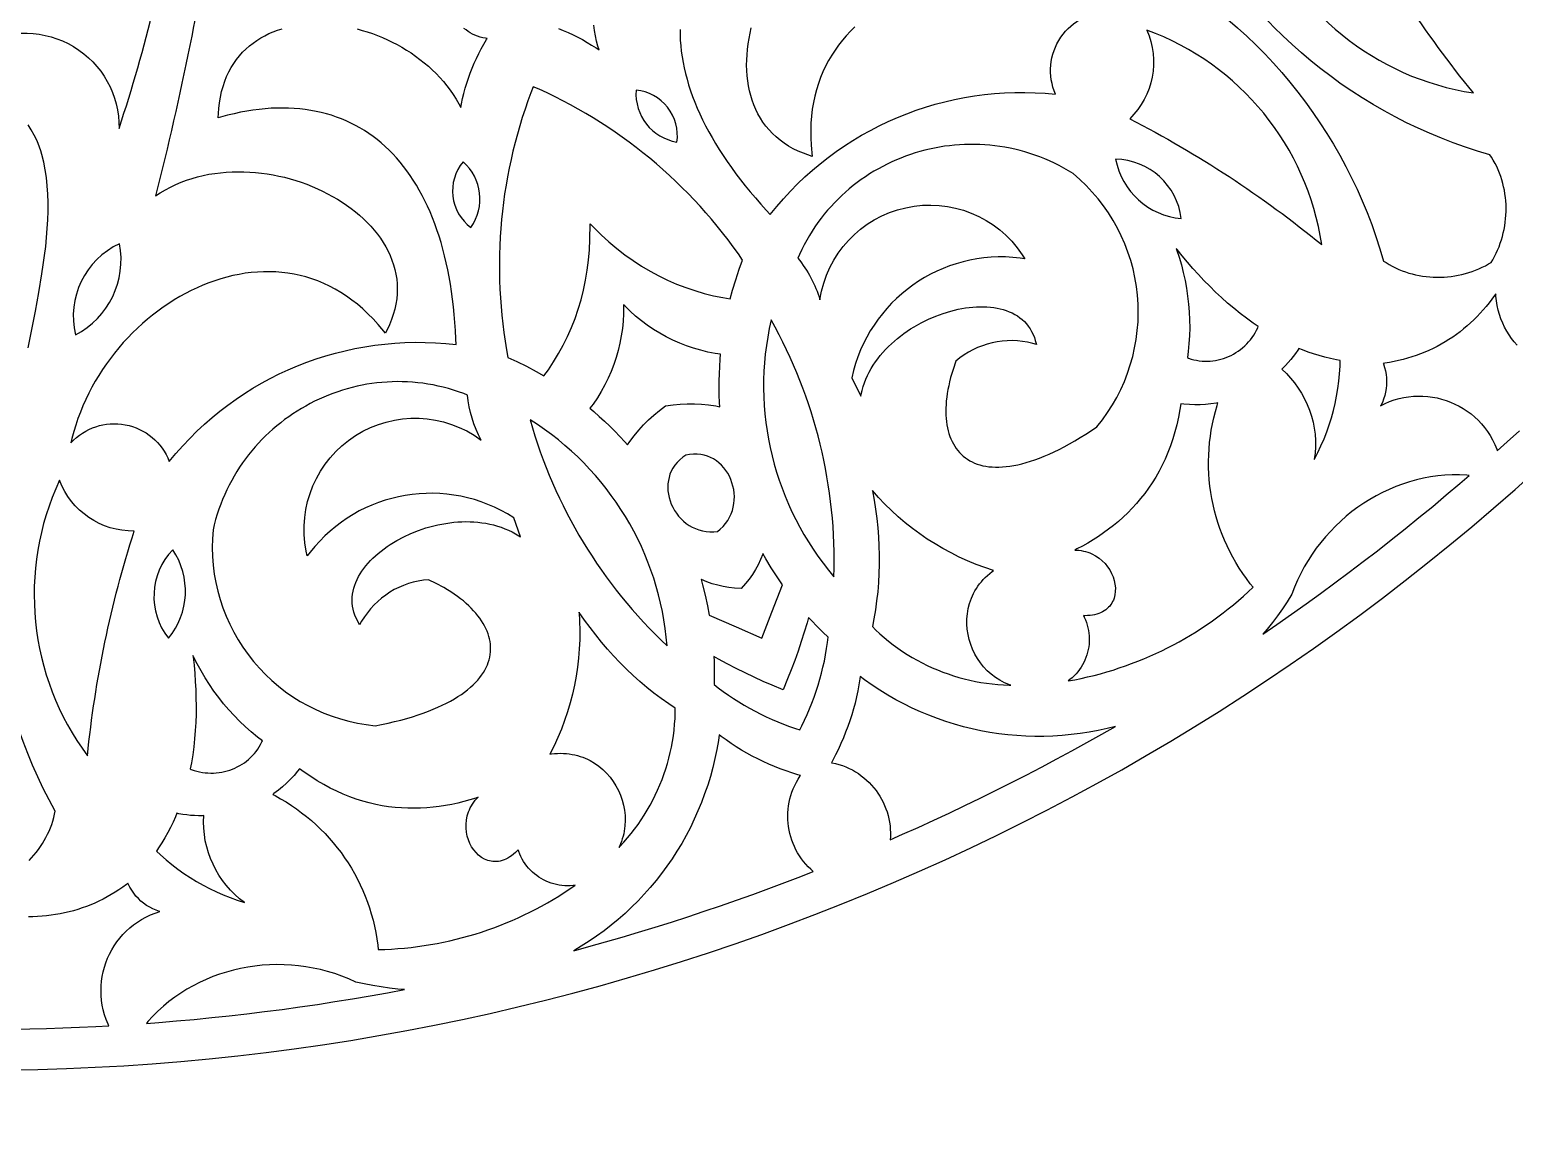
# Model space of a CAD drawing. Extents: x -550 to 550, y -550 to 550.
# Drawn here: x 6.1 to 188.6, y -293.1 to -157.1 of the extents above; entities that cross this region are included whole.
import ezdxf

# ---------------------------------------------------------------- set-up
doc = ezdxf.new("R2010")
doc.units = 0
doc.layers.add('LAYER_1', color=18, linetype='CONTINUOUS')
doc.layers.add('LAYER_10', color=4, linetype='CONTINUOUS')

msp = doc.modelspace()

# ---------------------------------------------------------------- linework, layer by layer
at = {"layer": 'LAYER_1'}
for points in [[(0, 550, 0.414214), (-550, 0, 0.414214), (0, -550, 0.414214), (550, 0, 0.414214)], [(183.54, -164.89, -0.052663), (168.07, -141.29, -0.31518), (157.17, -143.38, 0.274751)], [(164.89, -183.54, 0.27476), (143.38, -157.17, -0.315195), (141.29, -168.07, -0.052682)], [(80.62, -164.56, 0.38844), (85.64, -170.93, 0.429262)], [(110.05, -197.96), (110.34, -197.56), (110.64, -197.18), (110.96, -196.8), (111.29, -196.44), (111.64, -196.08), (112, -195.74), (112.37, -195.41), (112.75, -195.09), (113.14, -194.78), (113.54, -194.48), (113.95, -194.19), (114.36, -193.91), (114.79, -193.65), (115.66, -193.16), (116.55, -192.72), (117.45, -192.33), (118.37, -192), (119.29, -191.71), (120.2, -191.49), (120.66, -191.4), (121.11, -191.32), (121.56, -191.26), (122.01, -191.22), (122.45, -191.19), (122.89, -191.17), (123.32, -191.17), (123.75, -191.19), (124.17, -191.23), (124.58, -191.28), (124.98, -191.34), (125.37, -191.43), (125.75, -191.53), (126.12, -191.65), (126.48, -191.79), (126.83, -191.94), (127.16, -192.12), (127.48, -192.31), (127.79, -192.53), (128.07, -192.76), (128.35, -193.01), (128.6, -193.29), (128.83, -193.58), (129.05, -193.89), (129.24, -194.22), (129.42, -194.57), (129.57, -194.95), (129.69, -195.33), (129.85, -195.8), (129.37, -195.68, 0.248752), (119.93, -197.88), (119.59, -198.87), (119.28, -199.89), (119.16, -200.39), (119.05, -200.88), (118.95, -201.36), (118.87, -201.84), (118.8, -202.3), (118.75, -202.76), (118.72, -203.21), (118.7, -203.65), (118.69, -204.08), (118.71, -204.5), (118.73, -204.9), (118.77, -205.3), (118.83, -205.69), (118.9, -206.06), (118.98, -206.42), (119.08, -206.77), (119.19, -207.11), (119.32, -207.43), (119.46, -207.75), (119.62, -208.04), (119.79, -208.33), (119.97, -208.6), (120.17, -208.86), (120.38, -209.1), (120.6, -209.33), (120.84, -209.54), (121.09, -209.74), (121.35, -209.93), (121.63, -210.1), (121.93, -210.25), (122.23, -210.39), (122.56, -210.51), (122.89, -210.62), (123.24, -210.71), (123.61, -210.78), (123.99, -210.84), (124.38, -210.87), (124.79, -210.89), (125.21, -210.89), (125.65, -210.87), (126.1, -210.83), (126.56, -210.78), (127.04, -210.7), (127.54, -210.6), (128.04, -210.48), (128.57, -210.33), (129.1, -210.17), (129.65, -209.98), (130.21, -209.78), (130.79, -209.55), (131.38, -209.29), (131.99, -209.01), (132.6, -208.71), (133.23, -208.38), (133.88, -208.03), (134.54, -207.66), (135.21, -207.26), (135.89, -206.83), (136.59, -206.38), (137.27, -205.92, 0.414412), (134.33, -174.82), (133.78, -174.48), (133.2, -174.14), (132.62, -173.83), (132.03, -173.54), (131.44, -173.26), (130.84, -173), (130.24, -172.76), (129.64, -172.54), (129.03, -172.33), (128.42, -172.14), (127.81, -171.97), (127.19, -171.82), (126.58, -171.69), (125.96, -171.57), (125.34, -171.47), (124.72, -171.38), (124.09, -171.32), (123.47, -171.27), (122.85, -171.24), (122.23, -171.22), (121.61, -171.22), (120.99, -171.24), (120.37, -171.27), (119.75, -171.32), (119.14, -171.38), (118.52, -171.46), (117.91, -171.56), (117.31, -171.67), (116.7, -171.8), (116.1, -171.95), (115.51, -172.11), (114.92, -172.28), (114.33, -172.47), (113.75, -172.68), (113.18, -172.9), (112.61, -173.13), (112.04, -173.38), (111.49, -173.65), (110.94, -173.93), (110.4, -174.22), (109.86, -174.53), (109.33, -174.85), (108.82, -175.19), (108.3, -175.54), (107.8, -175.91), (107.31, -176.29), (106.83, -176.68), (106.36, -177.09), (105.9, -177.51), (105.44, -177.94), (105, -178.39), (104.58, -178.85), (104.16, -179.32), (103.75, -179.81), (103.36, -180.31), (102.98, -180.82), (102.61, -181.34), (102.26, -181.88), (101.92, -182.43), (101.59, -183), (101.28, -183.57), (100.98, -184.16), (100.7, -184.76), (100.5, -185.22, -0.098951), (103.22, -190.31, -0.687121), (128.09, -184.78), (128.41, -185.28), (127.83, -185.2, 0.389309), (107.14, -199.91), (108.23, -202.15), (108.27, -201.93), (108.39, -201.46), (108.53, -200.99), (108.69, -200.53), (108.87, -200.08), (109.06, -199.64), (109.28, -199.2), (109.52, -198.78), (109.78, -198.36)], [(147.63, -180.35, 0.373494), (139.56, -173.04, 0.334606)], [(59.35, -173.37, 0.429262), (60.31, -181.42, 0.38844)], [(11.72, -194.63, 0.33339), (17.13, -183.43, 0.355981)], [(97.21, -192.8, 0.237073), (104.94, -224.36, 0.137208)], [(163.98, -209.95), (163.99, -209.93), (164.41, -209.1), (164.8, -208.27), (165.17, -207.42), (165.5, -206.57), (165.8, -205.7), (166.08, -204.83), (166.32, -203.94), (166.54, -203.05), (166.72, -202.15), (166.87, -201.24), (167, -200.33), (167.09, -199.42), (167.15, -198.5), (167.17, -197.8), (166.69, -197.71), (165.97, -197.55), (165.27, -197.38), (164.57, -197.18), (163.89, -196.97), (163.21, -196.74), (162.54, -196.48), (162.09, -196.3), (161.95, -196.51), (161.68, -196.91), (161.4, -197.3), (161.09, -197.68), (160.78, -198.04), (160.44, -198.39), (160.09, -198.73), (159.97, -198.84, -0.255708)], [(61.58, -207.56, -0.098636), (59.9, -202.03), (59.44, -201.85), (58.81, -201.63), (58.19, -201.42), (57.56, -201.23), (56.93, -201.07), (56.3, -200.92), (55.67, -200.79), (55.04, -200.68), (54.41, -200.58), (53.78, -200.51), (53.15, -200.45), (52.52, -200.41), (51.89, -200.39), (51.26, -200.38), (50.64, -200.4), (50.01, -200.43), (49.39, -200.47), (48.77, -200.53), (48.16, -200.61), (47.54, -200.71), (46.94, -200.82), (46.33, -200.95), (45.73, -201.1), (45.13, -201.26), (44.54, -201.43), (43.95, -201.62), (43.37, -201.83), (42.8, -202.05), (42.23, -202.29), (41.67, -202.54), (41.11, -202.8), (40.56, -203.08), (40.02, -203.38), (39.49, -203.68), (38.96, -204), (38.44, -204.34), (37.93, -204.69), (37.43, -205.05), (36.94, -205.43), (36.46, -205.82), (35.99, -206.22), (35.53, -206.63), (35.08, -207.06), (34.64, -207.5), (34.21, -207.95), (33.8, -208.41), (33.39, -208.89), (33, -209.38), (32.62, -209.87), (32.25, -210.38), (31.9, -210.9), (31.56, -211.44), (31.23, -211.98), (30.92, -212.53), (30.62, -213.1), (30.33, -213.67), (30.06, -214.26), (29.81, -214.85), (29.57, -215.45), (29.35, -216.07), (29.14, -216.69), (28.95, -217.32), (28.78, -217.97), (28.63, -218.6, 0.414411), (48.55, -242.67), (49.35, -242.51), (50.16, -242.34), (50.95, -242.16), (51.71, -241.97), (52.44, -241.77), (53.14, -241.56), (53.82, -241.35), (54.47, -241.12), (55.09, -240.89), (55.69, -240.65), (56.26, -240.41), (56.8, -240.16), (57.32, -239.9), (57.82, -239.64), (58.29, -239.37), (58.73, -239.1), (59.15, -238.82), (59.55, -238.53), (59.92, -238.25), (60.26, -237.95), (60.59, -237.66), (60.89, -237.36), (61.16, -237.06), (61.41, -236.75), (61.64, -236.45), (61.85, -236.14), (62.03, -235.83), (62.2, -235.52), (62.34, -235.2), (62.46, -234.89), (62.55, -234.57), (62.63, -234.25), (62.69, -233.93), (62.72, -233.61), (62.74, -233.29), (62.74, -232.97), (62.71, -232.65), (62.67, -232.33), (62.61, -232.01), (62.53, -231.69), (62.43, -231.37), (62.31, -231.05), (62.17, -230.73), (62.01, -230.41), (61.83, -230.1), (61.63, -229.78), (61.42, -229.47), (61.19, -229.15), (60.93, -228.84), (60.66, -228.54), (60.37, -228.23), (60.07, -227.93), (59.74, -227.64), (59.4, -227.34), (59.04, -227.06), (58.67, -226.77), (58.27, -226.49), (57.86, -226.22), (57.44, -225.95), (57, -225.69), (56.06, -225.18), (55.12, -224.73, 0.248801), (46.89, -229.84), (46.64, -230.27), (46.41, -229.83), (46.23, -229.47), (46.07, -229.1), (45.95, -228.73), (45.85, -228.35), (45.78, -227.98), (45.74, -227.61), (45.73, -227.23), (45.74, -226.86), (45.78, -226.49), (45.84, -226.13), (45.93, -225.77), (46.04, -225.41), (46.18, -225.05), (46.34, -224.7), (46.51, -224.35), (46.71, -224.01), (46.93, -223.67), (47.16, -223.34), (47.42, -223.02), (47.69, -222.7), (47.98, -222.38), (48.28, -222.08), (48.6, -221.78), (48.94, -221.49), (49.28, -221.2), (49.65, -220.93), (50.02, -220.66), (50.41, -220.4), (51.22, -219.91), (52.06, -219.46), (52.95, -219.05), (53.86, -218.68), (54.8, -218.37), (55.76, -218.1), (56.25, -217.99), (56.74, -217.89), (57.23, -217.8), (57.73, -217.73), (58.22, -217.67), (58.72, -217.63), (59.22, -217.6), (59.71, -217.59), (60.21, -217.6), (60.7, -217.62), (61.19, -217.66), (61.68, -217.72), (62.16, -217.79), (62.64, -217.89), (63.11, -218), (63.58, -218.13), (64.04, -218.28), (64.5, -218.46), (64.94, -218.65), (65.38, -218.86), (65.81, -219.09), (66.23, -219.35), (66.41, -219.47), (65.59, -217.12, 0.389323), (40.57, -221.35), (40.21, -221.81), (40.09, -221.23, -0.687102)], [(151.26, -213.99), (151.15, -213.23), (151.07, -212.47), (151.02, -211.7), (150.99, -210.94), (150.98, -210.17), (151, -209.4), (151.04, -208.63), (151.11, -207.86), (151.2, -207.1), (151.32, -206.33), (151.46, -205.57), (151.63, -204.81), (151.82, -204.05), (152.04, -203.3), (152.14, -202.99), (151.94, -203.03), (151.28, -203.12), (150.62, -203.19), (149.95, -203.22), (149.29, -203.22), (148.62, -203.2), (147.95, -203.14), (147.56, -203.09), (147.46, -203.8), (147.28, -204.75), (147.08, -205.67), (146.85, -206.57), (146.59, -207.43), (146.3, -208.28), (145.99, -209.1), (145.65, -209.89), (145.28, -210.66), (144.9, -211.4), (144.49, -212.12), (144.05, -212.82), (143.6, -213.49), (143.13, -214.14), (142.63, -214.76), (142.12, -215.37), (141.59, -215.95), (141.04, -216.5), (140.48, -217.04), (139.9, -217.56), (139.31, -218.05), (138.7, -218.52), (138.08, -218.98), (137.45, -219.41), (136.8, -219.82), (136.15, -220.22), (135.48, -220.59), (134.81, -220.95), (134.53, -221.09), (134.75, -221.09), (135.04, -221.11), (135.33, -221.15), (135.6, -221.2), (135.87, -221.26), (136.13, -221.34), (136.39, -221.44), (136.64, -221.54), (137.09, -221.78), (137.52, -222.07), (137.91, -222.39), (138.26, -222.74), (138.57, -223.13), (138.84, -223.53), (139.07, -223.95), (139.25, -224.39), (139.39, -224.83), (139.48, -225.28), (139.53, -225.72), (139.52, -226.17), (139.46, -226.6), (139.36, -227.01), (139.28, -227.22), (139.19, -227.41), (139.08, -227.6), (138.96, -227.79), (138.83, -227.96), (138.68, -228.12), (138.52, -228.28), (138.34, -228.42), (138.15, -228.56), (137.94, -228.68), (137.72, -228.79), (137.49, -228.88), (137.24, -228.96), (136.98, -229.03), (136.7, -229.08), (136.41, -229.12), (136.1, -229.14), (135.78, -229.15), (135.61, -229.14), (135.7, -229.32), (135.85, -229.64), (135.97, -229.97), (136.08, -230.3), (136.16, -230.63), (136.23, -230.97), (136.28, -231.31), (136.31, -231.64), (136.32, -231.98), (136.31, -232.32), (136.29, -232.66), (136.25, -232.99), (136.19, -233.32), (136.11, -233.65), (136.02, -233.97), (135.91, -234.29), (135.79, -234.6), (135.64, -234.9), (135.48, -235.2), (135.31, -235.49), (135.12, -235.77), (134.91, -236.04), (134.69, -236.3), (134.45, -236.55), (134.2, -236.79), (133.93, -237.01), (133.73, -237.16, 0.149194), (156.45, -225.64), (156.11, -225.22), (155.64, -224.59), (155.18, -223.95), (154.75, -223.3), (154.34, -222.63), (153.96, -221.96), (153.59, -221.27), (153.26, -220.58), (152.94, -219.87), (152.65, -219.16), (152.38, -218.44), (152.13, -217.71), (151.91, -216.98), (151.71, -216.24), (151.53, -215.49), (151.38, -214.74)], [(67.6, -205.07, 0.137208), (84.44, -232.85, 0.237073)], [(13.19, -246.37, -0.052663), (18.94, -218.75, -0.31518), (9.75, -212.51, 0.274751)], [(126.66, -237.69), (126.53, -237.64), (126.22, -237.52), (125.91, -237.39), (125.62, -237.24), (125.32, -237.08), (124.78, -236.73), (124.26, -236.34), (123.78, -235.91), (123.34, -235.44), (122.94, -234.94), (122.58, -234.41), (122.26, -233.86), (121.98, -233.28), (121.75, -232.69), (121.56, -232.08), (121.42, -231.45), (121.32, -230.82), (121.28, -230.18), (121.28, -229.54), (121.34, -228.9), (121.45, -228.26), (121.61, -227.63), (121.72, -227.32), (121.83, -227.01), (121.97, -226.7), (122.11, -226.4), (122.27, -226.11), (122.45, -225.81), (122.63, -225.53), (122.84, -225.25), (123.06, -224.97), (123.29, -224.71), (123.54, -224.45), (123.81, -224.19), (124.09, -223.95), (124.38, -223.71), (124.55, -223.59, -0.141174), (109.67, -213.76), (109.68, -213.81), (109.88, -214.94), (110.06, -216.07), (110.2, -217.2), (110.32, -218.33), (110.41, -219.46), (110.47, -220.58), (110.5, -221.71), (110.5, -222.84), (110.47, -223.96), (110.41, -225.08), (110.32, -226.2), (110.19, -227.32), (110.04, -228.43), (109.85, -229.54), (109.66, -230.49), (110.06, -230.89), (110.58, -231.37), (111.12, -231.84), (111.66, -232.28), (112.22, -232.71), (112.79, -233.13), (113.36, -233.53), (113.95, -233.91), (114.55, -234.27), (115.15, -234.61), (115.77, -234.94), (116.39, -235.25), (117.02, -235.55), (117.66, -235.82), (118.31, -236.08), (118.96, -236.31), (119.62, -236.53), (120.29, -236.73), (120.96, -236.92), (121.63, -237.08), (122.32, -237.22), (123, -237.35), (123.69, -237.46), (124.38, -237.54), (125.08, -237.61), (125.78, -237.66), (126.48, -237.68)], [(23.67, -221.04, 0.373494), (23.14, -231.92, 0.334606)], [(85.41, -241.8), (85.44, -241.09), (85.44, -240.52), (84.63, -239.98), (83.72, -239.33), (82.82, -238.66), (81.94, -237.96), (81.09, -237.23), (80.25, -236.48), (79.43, -235.71), (78.64, -234.91), (77.86, -234.09), (77.11, -233.25), (76.37, -232.39), (75.66, -231.51), (74.96, -230.6), (74.29, -229.68), (73.64, -228.74), (73.61, -228.7, -0.141193), (70.03, -246.17), (70.24, -246.14), (70.61, -246.1), (70.98, -246.07), (71.35, -246.06), (71.71, -246.07), (72.07, -246.09), (72.41, -246.13), (72.76, -246.19), (73.09, -246.26), (73.42, -246.34), (73.74, -246.44), (74.06, -246.55), (74.37, -246.67), (74.67, -246.8), (74.96, -246.95), (75.52, -247.28), (76.05, -247.65), (76.55, -248.07), (77, -248.52), (77.43, -249), (77.81, -249.52), (78.15, -250.06), (78.45, -250.62), (78.7, -251.21), (78.92, -251.81), (79.08, -252.43), (79.2, -253.06), (79.27, -253.7), (79.29, -254.34), (79.25, -254.98), (79.17, -255.62), (79.1, -255.95), (79.02, -256.26), (78.93, -256.58), (78.82, -256.89), (78.7, -257.2), (78.57, -257.51), (78.51, -257.63), (78.63, -257.5), (79.11, -256.99), (79.57, -256.46), (80.01, -255.92), (80.44, -255.37), (80.86, -254.81), (81.25, -254.23), (81.63, -253.65), (81.99, -253.06), (82.34, -252.45), (82.67, -251.84), (82.98, -251.22), (83.27, -250.59), (83.55, -249.95), (83.81, -249.3), (84.05, -248.65), (84.27, -247.99), (84.47, -247.32), (84.66, -246.65), (84.82, -245.97), (84.97, -245.29), (85.1, -244.6), (85.2, -243.9), (85.29, -243.21), (85.36, -242.5)], [(60.2, -257.13), (60.02, -256.69), (59.88, -256.23), (59.79, -255.76), (59.74, -255.27), (59.74, -254.77), (59.78, -254.27), (59.88, -253.76), (60.04, -253.27), (60.14, -253.02), (60.25, -252.77), (60.38, -252.53), (60.53, -252.3), (60.69, -252.07), (60.86, -251.84), (61.05, -251.62), (61.21, -251.46), (60.91, -251.56), (60.18, -251.78), (59.45, -251.99), (58.71, -252.17), (57.96, -252.34), (57.2, -252.48), (56.44, -252.59), (55.68, -252.69), (54.91, -252.76), (54.14, -252.81), (53.36, -252.82), (52.58, -252.82), (51.79, -252.78), (51, -252.72), (50.21, -252.62), (49.42, -252.5), (48.62, -252.35), (47.83, -252.16), (47.03, -251.94), (46.23, -251.69), (45.43, -251.4), (44.63, -251.08), (43.83, -250.72), (43.03, -250.33), (42.23, -249.9), (41.43, -249.43), (40.63, -248.92), (39.84, -248.37), (39.27, -247.95), (39.02, -248.26), (38.59, -248.77), (38.14, -249.26), (37.67, -249.73), (37.17, -250.18), (36.66, -250.6), (36.12, -251), (35.96, -251.11), (36.25, -251.26), (36.93, -251.64), (37.6, -252.04), (38.26, -252.46), (38.9, -252.9), (39.52, -253.36), (40.13, -253.83), (40.72, -254.33), (41.3, -254.84), (41.85, -255.37), (42.39, -255.92), (42.91, -256.48), (43.41, -257.06), (43.9, -257.66), (44.36, -258.27), (44.8, -258.89), (45.23, -259.53), (45.63, -260.18), (46.01, -260.84), (46.37, -261.52), (46.71, -262.21), (47.03, -262.91), (47.33, -263.62), (47.6, -264.34), (47.86, -265.07), (48.08, -265.81), (48.29, -266.56), (48.47, -267.32), (48.63, -268.09), (48.76, -268.86), (48.87, -269.64), (48.92, -270.18, 0.149218), (73.14, -262.26), (72.89, -262.3), (72.54, -262.33), (72.19, -262.34), (71.85, -262.33), (71.51, -262.3), (71.17, -262.26), (70.84, -262.19), (70.51, -262.11), (70.19, -262.01), (69.87, -261.9), (69.56, -261.77), (69.26, -261.62), (68.97, -261.46), (68.68, -261.28), (68.41, -261.09), (68.14, -260.88), (67.89, -260.66), (67.64, -260.43), (67.41, -260.18), (67.2, -259.92), (66.99, -259.65), (66.8, -259.36), (66.63, -259.07), (66.47, -258.76), (66.32, -258.44), (66.2, -258.11), (66.14, -257.92), (66.02, -258.04), (65.79, -258.27), (65.56, -258.47), (65.32, -258.65), (65.09, -258.8), (64.86, -258.94), (64.62, -259.06), (64.39, -259.16), (64.16, -259.24), (63.93, -259.3), (63.7, -259.34), (63.47, -259.37), (63.24, -259.37), (63.02, -259.36), (62.81, -259.33), (62.59, -259.29), (62.39, -259.23), (62.18, -259.15), (61.98, -259.06), (61.61, -258.85), (61.27, -258.58), (60.95, -258.27), (60.67, -257.92), (60.41, -257.54)], [(32.48, -264.4), (32.51, -264.41, -0.255717), (27.48, -253.71), (27.32, -253.73), (26.83, -253.74), (26.35, -253.72), (25.87, -253.69), (25.39, -253.64), (24.91, -253.57), (24.44, -253.48), (24.19, -253.42), (24, -253.87), (23.71, -254.52), (23.39, -255.16), (23.06, -255.8), (22.71, -256.43), (22.33, -257.05), (21.94, -257.67), (21.66, -258.08), (22.16, -258.55), (22.86, -259.16), (23.57, -259.74), (24.3, -260.3), (25.05, -260.83), (25.82, -261.34), (26.6, -261.81), (27.4, -262.27), (28.21, -262.69), (29.04, -263.09), (29.88, -263.46), (30.74, -263.8), (31.6, -264.12)]]:
    msp.add_lwpolyline(points, format="xyb", close=True, dxfattribs=at)
for points in [[(0, -158.98, -0.575019), (17.08, -169.26, 0.042505), (24.33, -138.96)], [(29.09, -140.41, -0.023948), (21.57, -177.56), (22.15, -177.18), (22.77, -176.81), (23.4, -176.47), (24.04, -176.16), (24.7, -175.88), (25.37, -175.63), (26.05, -175.41), (26.73, -175.21), (27.42, -175.04), (28.12, -174.9), (28.83, -174.79), (29.54, -174.7), (30.26, -174.63), (30.97, -174.59), (31.69, -174.58), (32.41, -174.58), (33.13, -174.62), (33.85, -174.67), (34.57, -174.75), (35.29, -174.85), (36, -174.97), (36.71, -175.11), (37.41, -175.27), (38.1, -175.46), (38.79, -175.66), (39.47, -175.88), (40.14, -176.13), (40.8, -176.39), (41.45, -176.67), (42.09, -176.96), (42.71, -177.28), (43.32, -177.61), (43.91, -177.95), (44.49, -178.32), (45.05, -178.7), (45.6, -179.09), (46.13, -179.5), (46.63, -179.93), (47.12, -180.37), (47.58, -180.82), (48.02, -181.29), (48.44, -181.76), (48.83, -182.26), (49.2, -182.76), (49.54, -183.28), (49.86, -183.8), (50.14, -184.34), (50.4, -184.89), (50.62, -185.45), (50.82, -186.02), (50.98, -186.59), (51.1, -187.18), (51.2, -187.77), (51.25, -188.38), (51.27, -188.99), (51.25, -189.6), (51.2, -190.22), (51.1, -190.85), (50.96, -191.48), (50.78, -192.12), (50.56, -192.76), (50.3, -193.4), (49.81, -194.42), (48.93, -193.36), (48.31, -192.68), (47.67, -192.03), (47.03, -191.43), (46.37, -190.87), (45.7, -190.35), (45.03, -189.86), (44.34, -189.42), (43.64, -189.01), (42.94, -188.64), (42.23, -188.31), (41.51, -188.01), (40.79, -187.75), (40.05, -187.52), (39.32, -187.33), (38.58, -187.18), (37.84, -187.05), (37.09, -186.96), (36.34, -186.9), (35.59, -186.88), (34.84, -186.88), (34.08, -186.91), (33.33, -186.98), (32.58, -187.07), (31.83, -187.2), (31.08, -187.35), (30.33, -187.53), (29.59, -187.74), (28.85, -187.98), (28.12, -188.24), (27.39, -188.53), (26.67, -188.84), (25.96, -189.18), (25.25, -189.54), (24.55, -189.93), (23.86, -190.34), (23.18, -190.77), (22.51, -191.22), (21.85, -191.7), (21.2, -192.2), (20.57, -192.72), (19.95, -193.25), (19.34, -193.81), (18.74, -194.39), (18.16, -194.98), (17.6, -195.59), (17.05, -196.22), (16.53, -196.87), (16.01, -197.53), (15.52, -198.21), (15.05, -198.9), (14.59, -199.61), (14.16, -200.33), (13.75, -201.06), (13.36, -201.81), (12.99, -202.57), (12.64, -203.34), (12.32, -204.12), (12.03, -204.91), (11.75, -205.72), (11.51, -206.53), (11.29, -207.35), (11.17, -207.89, -0.55555), (23.25, -210.18, -0.258855), (58.49, -195.83), (58.47, -195.12), (58.42, -194.11), (58.35, -193.11), (58.27, -192.14), (58.18, -191.17), (58.07, -190.23), (57.94, -189.3), (57.8, -188.39), (57.65, -187.5), (57.48, -186.62), (57.29, -185.76), (57.09, -184.92), (56.88, -184.09), (56.65, -183.29), (56.41, -182.5), (56.15, -181.73), (55.88, -180.98), (55.6, -180.24), (55.3, -179.52), (54.99, -178.83), (54.67, -178.15), (54.33, -177.49), (53.98, -176.85), (53.62, -176.22), (53.24, -175.62), (52.85, -175.03), (52.45, -174.47), (52.04, -173.92), (51.61, -173.39), (51.17, -172.89), (50.72, -172.4), (50.26, -171.93), (49.78, -171.48), (49.3, -171.05), (48.8, -170.64), (48.29, -170.25), (47.77, -169.88), (47.23, -169.53), (46.69, -169.2), (46.13, -168.89), (45.56, -168.6), (44.99, -168.33), (44.4, -168.09), (43.8, -167.86), (43.19, -167.65), (42.56, -167.47), (41.93, -167.3), (41.29, -167.16), (40.63, -167.04), (39.97, -166.94), (39.3, -166.86), (38.61, -166.8), (37.92, -166.77), (37.21, -166.75), (36.49, -166.76), (35.77, -166.79), (35.03, -166.85), (34.29, -166.92), (33.53, -167.02), (32.77, -167.14), (32, -167.28), (31.22, -167.45), (30.42, -167.64), (29.25, -167.95), (29.33, -166.83), (29.42, -166.1), (29.53, -165.4), (29.68, -164.73), (29.86, -164.09), (30.07, -163.47), (30.3, -162.88), (30.57, -162.32), (30.86, -161.78), (31.17, -161.27), (31.51, -160.79), (31.87, -160.33), (32.26, -159.9), (32.66, -159.5), (33.09, -159.12), (33.54, -158.77), (34, -158.44), (34.49, -158.14), (34.99, -157.86), (35.5, -157.61), (36.03, -157.38), (36.57, -157.18), (37.13, -157)], [(141.65, -148.05, -0.208478), (172.5, -185.56), (172.79, -185.75), (173.17, -185.98), (173.56, -186.2), (173.95, -186.4), (174.35, -186.58), (174.76, -186.75), (175.17, -186.9), (175.58, -187.03), (176.01, -187.15), (176.43, -187.25), (176.86, -187.34), (177.29, -187.41), (177.73, -187.47), (178.17, -187.51), (178.6, -187.54), (179.04, -187.55), (179.48, -187.55), (179.92, -187.53), (180.36, -187.49), (180.8, -187.44), (181.24, -187.38), (181.67, -187.3), (182.11, -187.2), (182.54, -187.09), (182.96, -186.97), (183.38, -186.83), (183.8, -186.68), (184.21, -186.51), (184.61, -186.33), (185.01, -186.13), (185.4, -185.92), (185.73, -185.73), (185.92, -185.4), (186.13, -185.01), (186.33, -184.61), (186.51, -184.21), (186.68, -183.8), (186.83, -183.38), (186.97, -182.96), (187.09, -182.54), (187.2, -182.11), (187.3, -181.67), (187.38, -181.24), (187.44, -180.8), (187.49, -180.36), (187.53, -179.92), (187.55, -179.48), (187.55, -179.04), (187.54, -178.6), (187.51, -178.17), (187.47, -177.73), (187.41, -177.29), (187.34, -176.86), (187.25, -176.43), (187.15, -176.01), (187.03, -175.58), (186.9, -175.17), (186.75, -174.76), (186.58, -174.35), (186.4, -173.95), (186.2, -173.56), (185.98, -173.17), (185.75, -172.79), (185.56, -172.5, -0.208481), (148.05, -141.65)], [(86.03, -157.11), (86.04, -157.77), (86.06, -158.43), (86.11, -159.1), (86.18, -159.78), (86.28, -160.46), (86.39, -161.14), (86.53, -161.83), (86.69, -162.52), (86.88, -163.22), (87.08, -163.92), (87.31, -164.63), (87.56, -165.34), (87.84, -166.05), (88.13, -166.76), (88.45, -167.48), (88.8, -168.21), (89.16, -168.93), (89.55, -169.66), (89.96, -170.39), (90.39, -171.13), (90.84, -171.86), (91.32, -172.6), (91.82, -173.34), (92.34, -174.08), (92.89, -174.83), (93.45, -175.57), (94.04, -176.32), (94.66, -177.07), (95.29, -177.81), (95.95, -178.56), (96.63, -179.31), (97.12, -179.83, -0.258887), (132.18, -165.06, -0.555563), (139.11, -154.9)], [(6.01, -259.22), (6.32, -258.9), (6.61, -258.57), (6.89, -258.24), (7.16, -257.89), (7.41, -257.53), (7.65, -257.16), (7.88, -256.79), (8.09, -256.41), (8.29, -256.02), (8.48, -255.62), (8.65, -255.22), (8.8, -254.8), (8.94, -254.39), (9.06, -253.96), (9.16, -253.53), (9.23, -253.19, -0.208481), (4.52, -204.85)]]:
    msp.add_lwpolyline(points, format="xyb", dxfattribs=at)
for points in [[(71.08, -156.97), (71.68, -157.21), (72.28, -157.47), (72.87, -157.75), (73.45, -158.04), (74.03, -158.35), (74.59, -158.68), (75.15, -159.02), (75.7, -159.37), (76.08, -159.62), (75.94, -159.17), (75.77, -158.52), (75.62, -157.87), (75.5, -157.22), (75.41, -156.56)], [(107.51, -156.78), (106.98, -157.31), (106.46, -157.86), (105.98, -158.43), (105.51, -159.02), (105.07, -159.63), (104.66, -160.27), (104.28, -160.92), (103.92, -161.6), (103.59, -162.3), (103.29, -163.01), (103.03, -163.75), (102.79, -164.51), (102.59, -165.29), (102.41, -166.09), (102.28, -166.91), (102.17, -167.75), (102.11, -168.62), (102.08, -169.5), (102.08, -170.4), (102.13, -171.33), (102.25, -172.7), (101.19, -172.32), (100.55, -172.05), (99.94, -171.76), (99.36, -171.43), (98.82, -171.08), (98.31, -170.71), (97.83, -170.31), (97.38, -169.89), (96.96, -169.44), (96.58, -168.98), (96.22, -168.49), (95.9, -167.99), (95.6, -167.47), (95.34, -166.93), (95.1, -166.37), (94.89, -165.8), (94.71, -165.22), (94.56, -164.63), (94.44, -164.02), (94.34, -163.4), (94.27, -162.78), (94.23, -162.14), (94.21, -161.5), (94.22, -160.85), (94.26, -160.2), (94.31, -159.54), (94.39, -158.88), (94.5, -158.22), (94.63, -157.55), (94.78, -156.88)], [(46.33, -157.04), (46.96, -157.21), (47.59, -157.4), (48.22, -157.61), (48.84, -157.84), (49.45, -158.1), (50.06, -158.36), (50.66, -158.65), (51.25, -158.96), (51.83, -159.29), (52.41, -159.63), (52.97, -159.99), (53.52, -160.37), (54.05, -160.77), (54.58, -161.18), (55.09, -161.62), (55.58, -162.06), (56.06, -162.53), (56.52, -163.01), (56.96, -163.51), (57.38, -164.03), (57.78, -164.56), (58.16, -165.1), (58.52, -165.67), (58.85, -166.24), (59.07, -166.67), (59.16, -166.22), (59.3, -165.58), (59.46, -164.95), (59.63, -164.32), (59.82, -163.69), (60.02, -163.07), (60.24, -162.46), (60.48, -161.85), (60.73, -161.25), (61, -160.65), (61.29, -160.07), (61.59, -159.49), (61.9, -158.91), (62.23, -158.35), (62.33, -158.19), (62.11, -158.17), (61.77, -158.11), (61.45, -158.03), (61.13, -157.93), (60.82, -157.81), (60.53, -157.67), (60.25, -157.52), (59.97, -157.35), (59.72, -157.16), (59.47, -156.96)], [(5.91, -196.24), (6.79, -191.7), (7.22, -189.42), (7.6, -187.14), (7.77, -186.01), (7.92, -184.89), (8.06, -183.77), (8.17, -182.66), (8.26, -181.57), (8.32, -180.48), (8.35, -179.41), (8.36, -178.36), (8.33, -177.33), (8.26, -176.31), (8.15, -175.31), (8.01, -174.34), (7.82, -173.39), (7.59, -172.46), (7.46, -172.01), (7.31, -171.56), (7.15, -171.12), (6.99, -170.7), (6.65, -170.07), (6.29, -169.44), (5.92, -168.82)], [(188.9, -195.88), (188.55, -195.48), (188.22, -195.06), (187.91, -194.62), (187.62, -194.16), (187.36, -193.68), (187.13, -193.19), (186.92, -192.67), (186.74, -192.14), (186.58, -191.6), (186.46, -191.04), (186.36, -190.46), (186.3, -189.88), (186.28, -189.57), (186.14, -189.78), (185.81, -190.24), (185.47, -190.69), (185.12, -191.13), (184.75, -191.56), (184.38, -191.98), (183.99, -192.39), (183.59, -192.78), (183.18, -193.17), (182.76, -193.54), (182.33, -193.9), (181.89, -194.24), (181.44, -194.58), (180.99, -194.9), (180.52, -195.2), (180.05, -195.5), (179.56, -195.78), (179.07, -196.05), (178.57, -196.3), (178.06, -196.54), (177.55, -196.76), (177.03, -196.97), (176.5, -197.17), (175.97, -197.35), (175.43, -197.51), (174.88, -197.67), (174.33, -197.8), (173.78, -197.92), (173.21, -198.02), (172.65, -198.11), (172.44, -198.14), (172.47, -198.21), (172.61, -198.63), (172.72, -199.06), (172.8, -199.5), (172.85, -199.93), (172.87, -200.37), (172.86, -200.81), (172.81, -201.24), (172.74, -201.68), (172.64, -202.1), (172.5, -202.52), (172.34, -202.93), (172.14, -203.33), (172.13, -203.36), (172.67, -203.08), (173.23, -202.84), (173.81, -202.63), (174.39, -202.46), (174.98, -202.33), (175.57, -202.23), (176.16, -202.17), (176.75, -202.15), (177.33, -202.15), (177.92, -202.2), (178.49, -202.27), (179.07, -202.38), (179.63, -202.52), (180.19, -202.69), (180.73, -202.89), (181.26, -203.13), (181.78, -203.39), (182.29, -203.68), (182.77, -204), (183.24, -204.35), (183.69, -204.73), (184.12, -205.13), (184.52, -205.56), (184.91, -206.02), (185.26, -206.5), (185.59, -207.01), (185.89, -207.54), (186.16, -208.09), (186.4, -208.67), (186.47, -208.87), (187.68, -207.79), (189.18, -206.43)], [(4.08, -279.97), (6.11, -279.94), (8.14, -279.88), (10.17, -279.82), (12.2, -279.74), (14.22, -279.64), (15.84, -279.55), (15.74, -279.36), (15.5, -278.78), (15.3, -278.2), (15.14, -277.61), (15.02, -277.02), (14.93, -276.43), (14.88, -275.83), (14.86, -275.24), (14.88, -274.65), (14.93, -274.07), (15.01, -273.49), (15.13, -272.92), (15.28, -272.36), (15.46, -271.81), (15.67, -271.26), (15.91, -270.74), (16.18, -270.22), (16.48, -269.72), (16.81, -269.24), (17.17, -268.78), (17.55, -268.34), (17.96, -267.92), (18.4, -267.52), (18.86, -267.14), (19.34, -266.8), (19.85, -266.48), (20.38, -266.19), (20.93, -265.92), (21.51, -265.69), (22.08, -265.51), (22.05, -265.5), (21.63, -265.35), (21.23, -265.18), (20.84, -264.98), (20.46, -264.75), (20.1, -264.5), (19.77, -264.22), (19.45, -263.92), (19.15, -263.6), (18.88, -263.26), (18.63, -262.89), (18.4, -262.51), (18.2, -262.11), (18.17, -262.04), (18, -262.17), (17.54, -262.5), (17.07, -262.83), (16.59, -263.14), (16.11, -263.43), (15.62, -263.71), (15.12, -263.97), (14.61, -264.22), (14.1, -264.46), (13.59, -264.68), (13.06, -264.88), (12.54, -265.07), (12, -265.25), (11.47, -265.41), (10.93, -265.55), (10.38, -265.68), (9.84, -265.79), (9.28, -265.89), (8.73, -265.97), (8.18, -266.03), (7.62, -266.08), (7.06, -266.12), (6.5, -266.14), (5.94, -266.14)]]:
    msp.add_lwpolyline(points, dxfattribs=at)
for points in [[(86.72, -188.82), (87.84, -189.2), (88.98, -189.53), (90.12, -189.82), (91.27, -190.05), (92.19, -190.19), (92.48, -189.13), (92.87, -187.85), (93.3, -186.57), (93.72, -185.45), (93.19, -184.68), (92.56, -183.8), (91.92, -182.94), (91.26, -182.09), (90.58, -181.26), (89.9, -180.43), (89.2, -179.62), (88.48, -178.82), (87.76, -178.04), (87.01, -177.27), (86.26, -176.51), (85.49, -175.77), (84.71, -175.04), (83.92, -174.32), (83.12, -173.62), (82.3, -172.93), (81.47, -172.26), (80.63, -171.6), (79.78, -170.96), (78.91, -170.33), (78.04, -169.71), (77.15, -169.12), (76.25, -168.53), (75.35, -167.97), (74.43, -167.42), (73.5, -166.88), (72.56, -166.36), (71.61, -165.86), (70.66, -165.37), (69.69, -164.9), (68.71, -164.45), (67.98, -164.13), (67.7, -164.87), (67.33, -165.88), (66.98, -166.9), (66.64, -167.92), (66.33, -168.95), (66.03, -169.98), (65.75, -171.01), (65.49, -172.05), (65.25, -173.09), (65.03, -174.14), (64.83, -175.19), (64.64, -176.24), (64.47, -177.29), (64.33, -178.35), (64.2, -179.41), (64.09, -180.47), (64, -181.54), (63.92, -182.6), (63.87, -183.67), (63.83, -184.74), (63.82, -185.81), (63.82, -186.87), (63.84, -187.94), (63.88, -189.01), (63.94, -190.08), (64.02, -191.15), (64.11, -192.22), (64.23, -193.29), (64.37, -194.35), (64.52, -195.42), (64.69, -196.48), (64.86, -197.4), (65.95, -197.9), (67.16, -198.5), (68.34, -199.13), (69.3, -199.68), (69.84, -198.93), (70.49, -197.95), (71.1, -196.94), (71.67, -195.9), (72.2, -194.83), (72.68, -193.74), (73.12, -192.62), (73.51, -191.48), (73.86, -190.31), (74.17, -189.12), (74.42, -187.91), (74.63, -186.69), (74.79, -185.45), (74.9, -184.19), (74.95, -182.91), (74.96, -180.97), (76.34, -182.34), (77.28, -183.2), (78.25, -184.01), (79.24, -184.78), (80.25, -185.5), (81.28, -186.17), (82.34, -186.8), (83.41, -187.38), (84.5, -187.91), (85.6, -188.39)], [(155.65, -192.6), (154.85, -192), (154.08, -191.37), (153.32, -190.72), (152.57, -190.06), (151.84, -189.37), (151.12, -188.66), (150.42, -187.94), (149.73, -187.21), (149.06, -186.46), (148.39, -185.7), (147.75, -184.93), (147.12, -184.14), (147.01, -184.01), (147.06, -184.14), (147.36, -185.08), (147.64, -186.03), (147.88, -186.98), (148.09, -187.94), (148.27, -188.91), (148.41, -189.87), (148.52, -190.84), (148.6, -191.82), (148.65, -192.79), (148.66, -193.76), (148.63, -194.74), (148.57, -195.71), (148.48, -196.68), (148.38, -197.43), (148.51, -197.49), (148.84, -197.6), (149.17, -197.69), (149.51, -197.76), (149.84, -197.82), (150.18, -197.85), (150.51, -197.87), (150.85, -197.87), (151.18, -197.86), (151.52, -197.83), (151.85, -197.78), (152.18, -197.71), (152.5, -197.63), (152.82, -197.53), (153.14, -197.42), (153.45, -197.29), (153.75, -197.15), (154.05, -196.99), (154.34, -196.82), (154.63, -196.63), (154.9, -196.43), (155.17, -196.22), (155.42, -195.99), (155.67, -195.75), (155.9, -195.5), (156.12, -195.24), (156.33, -194.96), (156.53, -194.67), (156.71, -194.38), (156.88, -194.07), (157.03, -193.75), (157.09, -193.62), (156.45, -193.19)], [(77.88, -198.29), (77.55, -199.14), (77.18, -199.97), (76.78, -200.79), (76.34, -201.59), (75.86, -202.37), (75.35, -203.13), (74.95, -203.66), (75.44, -204.07), (76.1, -204.65), (76.76, -205.25), (77.4, -205.86), (78.02, -206.48), (78.63, -207.12), (79.23, -207.77), (79.58, -208.16), (79.87, -207.73), (80.4, -207.03), (80.96, -206.35), (81.54, -205.7), (82.16, -205.08), (82.81, -204.49), (83.48, -203.92), (84.23, -203.35), (85.17, -203.22), (86.04, -203.14), (86.92, -203.11), (87.79, -203.11), (88.67, -203.16), (89.54, -203.24), (90.41, -203.37), (90.92, -203.46), (90.89, -202.94), (90.85, -202.06), (90.84, -201.18), (90.84, -200.29), (90.86, -199.41), (90.9, -198.52), (90.96, -197.64), (91.01, -197.01), (90.36, -196.91), (89.46, -196.74), (88.56, -196.52), (87.69, -196.27), (86.82, -195.98), (85.98, -195.64), (85.14, -195.28), (84.33, -194.87), (83.53, -194.43), (82.76, -193.96), (82, -193.45), (81.27, -192.91), (80.56, -192.33), (79.88, -191.72), (79.22, -191.08), (79.09, -190.94), (79.09, -191.13), (79.08, -192.05), (79.03, -192.96), (78.94, -193.87), (78.8, -194.77), (78.63, -195.67), (78.42, -196.55), (78.17, -197.43)], [(86.37, -209.68), (86, -209.98), (85.68, -210.3), (85.39, -210.64), (85.15, -211), (84.95, -211.37), (84.79, -211.76), (84.67, -212.15), (84.59, -212.55), (84.54, -212.96), (84.52, -213.38), (84.54, -213.8), (84.6, -214.21), (84.68, -214.62), (84.8, -215.03), (84.95, -215.43), (85.13, -215.82), (85.34, -216.2), (85.57, -216.56), (85.84, -216.9), (86.12, -217.22), (86.44, -217.52), (86.77, -217.8), (87.13, -218.05), (87.51, -218.27), (87.91, -218.45), (88.33, -218.61), (88.77, -218.73), (89.23, -218.81), (89.7, -218.84), (90.19, -218.84), (90.63, -218.8), (90.97, -218.52), (91.32, -218.17), (91.63, -217.81), (91.89, -217.43), (92.12, -217.04), (92.31, -216.63), (92.46, -216.22), (92.57, -215.79), (92.65, -215.37), (92.69, -214.93), (92.7, -214.5), (92.68, -214.07), (92.62, -213.64), (92.53, -213.22), (92.41, -212.8), (92.26, -212.4), (92.09, -212.01), (91.88, -211.64), (91.65, -211.29), (91.4, -210.96), (91.12, -210.65), (90.81, -210.36), (90.49, -210.11), (90.14, -209.88), (89.78, -209.69), (89.39, -209.53), (88.99, -209.41), (88.56, -209.33), (88.13, -209.29), (87.67, -209.29), (87.2, -209.34), (86.75, -209.43)], [(176.84, -217.09), (178.53, -215.71), (180.2, -214.31), (181.86, -212.91), (183.02, -211.91), (182.74, -211.88), (181.84, -211.84), (180.94, -211.85), (180.04, -211.89), (179.16, -211.97), (178.27, -212.1), (177.4, -212.26), (176.53, -212.46), (175.68, -212.7), (174.83, -212.97), (174, -213.28), (173.18, -213.62), (172.37, -214), (171.58, -214.41), (170.81, -214.85), (170.06, -215.32), (169.32, -215.83), (168.6, -216.36), (167.9, -216.92), (167.23, -217.51), (166.58, -218.13), (165.95, -218.78), (165.35, -219.45), (164.77, -220.14), (164.22, -220.86), (163.7, -221.6), (163.21, -222.36), (162.74, -223.15), (162.31, -223.96), (161.92, -224.78), (161.55, -225.63), (161.21, -226.52), (160.64, -227.43), (160.06, -228.29), (159.45, -229.15), (158.82, -229.98), (158.17, -230.79), (157.65, -231.4), (159.37, -230.22), (161.17, -228.96), (162.96, -227.69), (164.74, -226.41), (166.5, -225.12), (168.25, -223.81), (170, -222.49), (171.73, -221.16), (173.44, -219.81), (175.15, -218.46)], [(98.63, -225.37), (97.96, -224.39), (97.24, -223.28), (96.56, -222.14), (96.22, -221.52), (96.19, -221.6), (95.92, -222.25), (95.62, -222.88), (95.29, -223.49), (94.92, -224.08), (94.52, -224.66), (94.09, -225.2), (93.54, -225.82), (92.71, -225.77), (92.02, -225.69), (91.33, -225.57), (90.65, -225.41), (89.98, -225.22), (89.33, -224.98), (88.68, -224.71), (88.61, -224.68), (88.8, -225.36), (89.12, -226.64), (89.4, -227.94), (89.62, -229.1), (92.91, -230.52), (96.06, -231.9), (97.31, -228.7)], [(102.87, -230.47), (102.17, -229.73), (101.82, -229.35), (101.64, -230.01), (101.3, -231.16), (100.93, -232.33), (100.54, -233.49), (100.12, -234.65), (99.69, -235.79), (99.25, -236.91), (98.69, -238.26), (97.34, -237.7), (96.23, -237.22), (95.12, -236.72), (94.01, -236.19), (92.91, -235.65), (91.83, -235.08), (90.77, -234.51), (90.18, -234.17), (90.2, -234.69), (90.23, -235.7), (90.23, -236.72), (90.21, -237.61), (90.72, -238), (91.34, -238.46), (91.97, -238.91), (92.6, -239.34), (93.25, -239.75), (93.91, -240.15), (94.58, -240.53), (95.26, -240.9), (95.94, -241.25), (96.63, -241.59), (97.33, -241.91), (98.04, -242.21), (98.76, -242.5), (99.48, -242.77), (100.21, -243.02), (100.73, -243.18), (100.98, -242.7), (101.32, -242), (101.64, -241.3), (101.94, -240.59), (102.23, -239.88), (102.5, -239.16), (102.75, -238.43), (102.99, -237.7), (103.21, -236.96), (103.41, -236.22), (103.59, -235.47), (103.76, -234.72), (103.9, -233.96), (104.03, -233.2), (104.15, -232.44), (104.22, -231.8), (103.59, -231.19)], [(26.37, -244.27), (26.27, -245.26), (26.13, -246.25), (25.98, -247.23), (25.83, -247.98), (25.96, -248.04), (26.3, -248.16), (26.63, -248.25), (26.97, -248.34), (27.32, -248.4), (27.66, -248.45), (28, -248.48), (28.35, -248.49), (28.69, -248.49), (29.03, -248.46), (29.37, -248.43), (29.7, -248.38), (30.03, -248.31), (30.36, -248.22), (30.68, -248.12), (31, -248.01), (31.31, -247.88), (31.61, -247.74), (31.91, -247.58), (32.2, -247.41), (32.48, -247.22), (32.75, -247.02), (33, -246.81), (33.25, -246.58), (33.49, -246.34), (33.71, -246.09), (33.92, -245.83), (34.12, -245.56), (34.31, -245.27), (34.48, -244.97), (34.63, -244.66), (34.69, -244.52), (34.08, -244.06), (33.33, -243.44), (32.6, -242.8), (31.89, -242.13), (31.21, -241.43), (30.56, -240.71), (29.92, -239.97), (29.32, -239.2), (28.74, -238.42), (28.18, -237.61), (27.65, -236.78), (27.15, -235.94), (26.67, -235.08), (26.22, -234.2), (26.16, -234.06), (26.18, -234.24), (26.29, -235.24), (26.38, -236.24), (26.45, -237.24), (26.5, -238.25), (26.53, -239.26), (26.55, -240.26), (26.54, -241.27), (26.51, -242.27), (26.45, -243.27)], [(111.78, -254.53), (111.84, -254.96), (111.87, -255.39), (111.89, -255.83), (111.88, -256.27), (111.86, -256.68), (113.36, -256.02), (115.28, -255.16), (117.2, -254.29), (119.11, -253.4), (121.02, -252.49), (122.92, -251.57), (124.81, -250.64), (126.7, -249.69), (128.58, -248.73), (130.45, -247.75), (132.32, -246.76), (134.18, -245.75), (136.03, -244.73), (137.88, -243.7), (139.54, -242.75), (138.51, -243.01), (137.41, -243.25), (136.3, -243.46), (135.2, -243.63), (134.09, -243.77), (132.98, -243.88), (131.86, -243.95), (130.75, -243.98), (129.64, -243.99), (128.52, -243.95), (127.42, -243.89), (126.31, -243.79), (125.21, -243.66), (124.11, -243.49), (123.01, -243.29), (121.93, -243.06), (120.85, -242.79), (119.77, -242.49), (118.71, -242.16), (117.66, -241.79), (116.61, -241.39), (115.58, -240.96), (114.55, -240.5), (113.54, -240), (112.55, -239.47), (111.57, -238.91), (110.6, -238.32), (109.64, -237.69), (108.71, -237.03), (108.16, -236.62), (108.12, -236.91), (108, -237.66), (107.86, -238.4), (107.71, -239.14), (107.53, -239.88), (107.34, -240.61), (107.13, -241.33), (106.9, -242.05), (106.65, -242.77), (106.38, -243.48), (106.1, -244.18), (105.8, -244.87), (105.48, -245.56), (105.15, -246.24), (104.8, -246.91), (104.62, -247.23), (104.68, -247.24), (105.13, -247.33), (105.56, -247.44), (105.99, -247.58), (106.4, -247.74), (106.8, -247.92), (107.2, -248.11), (107.57, -248.33), (107.94, -248.56), (108.29, -248.81), (108.63, -249.07), (108.96, -249.36), (109.27, -249.65), (109.56, -249.96), (109.84, -250.29), (110.11, -250.62), (110.35, -250.97), (110.59, -251.33), (110.8, -251.7), (111, -252.08), (111.17, -252.47), (111.33, -252.87), (111.47, -253.27), (111.59, -253.69), (111.7, -254.11)], [(96.25, -247.08), (95.57, -246.75), (94.9, -246.4), (94.24, -246.04), (93.58, -245.66), (92.94, -245.26), (92.31, -244.85), (91.68, -244.42), (91.07, -243.98), (90.83, -243.8), (90.74, -244.48), (90.54, -245.6), (90.31, -246.72), (90.05, -247.82), (89.75, -248.91), (89.42, -249.99), (89.05, -251.06), (88.66, -252.11), (88.23, -253.15), (87.78, -254.17), (87.29, -255.17), (86.77, -256.16), (86.23, -257.13), (85.65, -258.08), (85.05, -259.02), (84.42, -259.93), (83.76, -260.83), (83.07, -261.7), (82.36, -262.55), (81.62, -263.38), (80.86, -264.19), (80.07, -264.98), (79.26, -265.74), (78.42, -266.47), (77.56, -267.19), (76.68, -267.87), (75.77, -268.53), (74.84, -269.17), (73.89, -269.77), (72.98, -270.32), (74.83, -269.81), (76.87, -269.24), (78.9, -268.65), (80.92, -268.05), (82.95, -267.43), (84.96, -266.8), (86.97, -266.15), (88.98, -265.48), (90.98, -264.8), (92.97, -264.11), (94.96, -263.4), (96.94, -262.68), (98.91, -261.94), (100.88, -261.19), (102.4, -260.59), (102.1, -260.32), (101.78, -260.02), (101.48, -259.7), (101.2, -259.36), (100.94, -259.02), (100.7, -258.66), (100.47, -258.29), (100.27, -257.92), (100.08, -257.53), (99.91, -257.14), (99.76, -256.73), (99.63, -256.33), (99.52, -255.91), (99.43, -255.5), (99.36, -255.07), (99.31, -254.65), (99.28, -254.22), (99.27, -253.79), (99.28, -253.37), (99.31, -252.94), (99.36, -252.51), (99.43, -252.08), (99.53, -251.66), (99.64, -251.24), (99.78, -250.82), (99.94, -250.41), (100.12, -250.01), (100.33, -249.61), (100.55, -249.22), (100.8, -248.84), (100.84, -248.79), (100.49, -248.69), (99.76, -248.47), (99.05, -248.22), (98.34, -247.96), (97.63, -247.68), (96.94, -247.39)], [(52.14, -275.1), (51.35, -275.04), (50.31, -274.92), (49.28, -274.78), (48.25, -274.61), (47.22, -274.4), (46.18, -274.17), (45.31, -273.78), (44.45, -273.44), (43.59, -273.13), (42.71, -272.87), (41.83, -272.64), (40.94, -272.45), (40.05, -272.29), (39.15, -272.17), (38.26, -272.09), (37.36, -272.04), (36.46, -272.03), (35.56, -272.05), (34.66, -272.11), (33.77, -272.21), (32.89, -272.34), (32.01, -272.5), (31.14, -272.7), (30.28, -272.94), (29.43, -273.21), (28.6, -273.51), (27.77, -273.85), (26.97, -274.22), (26.18, -274.62), (25.4, -275.06), (24.65, -275.53), (23.92, -276.03), (23.21, -276.57), (22.52, -277.14), (21.85, -277.74), (21.22, -278.38), (20.6, -279.04), (20.43, -279.25), (21.96, -279.14), (24.12, -278.96), (26.29, -278.76), (28.46, -278.55), (30.62, -278.32), (32.79, -278.07), (34.95, -277.81), (37.12, -277.53), (39.28, -277.23), (41.45, -276.92), (43.61, -276.58), (45.77, -276.23), (47.93, -275.87), (50.09, -275.48)]]:
    msp.add_lwpolyline(points, close=True, dxfattribs=at)
at = {"layer": 'LAYER_10'}
for points in [[(-485, 0, 0.414214), (0, -485, 0.414214), (485, 0, 0.414214), (0, 485, 0.414214)], [(355, 0, 0.414214), (0, 355, 0.414214), (-355, 0, 0.414214), (0, -355, 0.414214)], [(-285, 0, 0.414214), (0, -285, 0.414214), (285, 0, 0.414214), (0, 285, 0.414214)]]:
    msp.add_lwpolyline(points, format="xyb", close=True, dxfattribs=at)

doc.saveas('drawing.dxf')
